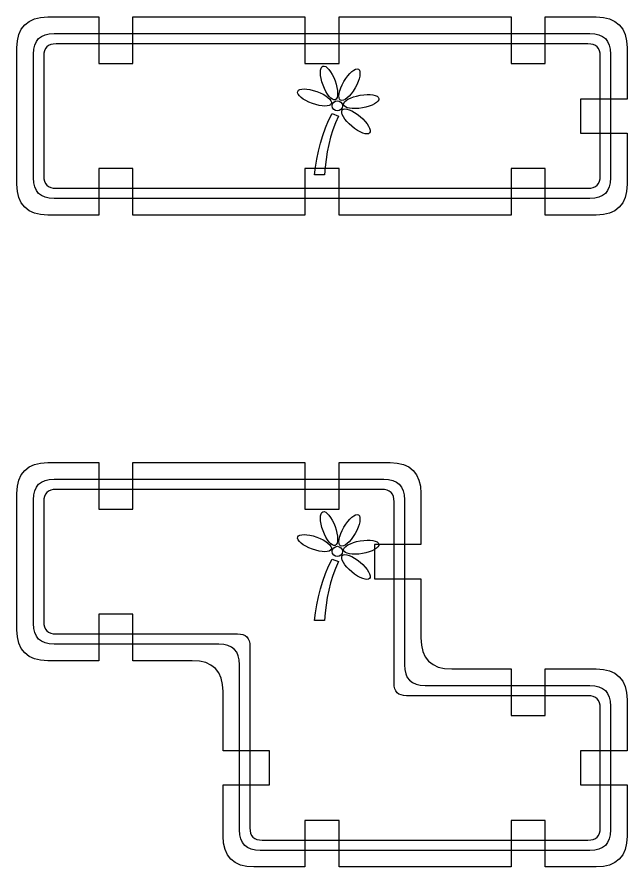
# Model space of a CAD drawing. Extents: x 4 to 296, y 4 to 580.
# Drawn here: x 4 to 63.2, y 497.4 to 579.8 of the extents above; entities that cross this region are included whole.
import ezdxf

# ---------------------------------------------------------------- set-up
doc = ezdxf.new("R2010")
doc.units = 0
doc.layers.add('CUT', color=1, linetype='CONTINUOUS')
doc.layers.add('RASTER', color=7, linetype='CONTINUOUS')

msp = doc.modelspace()

# ---------------------------------------------------------------- linework, layer by layer
at = {"layer": 'CUT'}
for points in [[(4, 576.8), (4.047, 577.503), (4.188, 578.113), (4.422, 578.628), (4.75, 579.05), (5.172, 579.378), (5.687, 579.613), (6.297, 579.753), (7, 579.8), (11.95, 579.8), (11.95, 575.3), (15.25, 575.3), (15.25, 579.8), (31.95, 579.8), (31.95, 575.3), (35.25, 575.3), (35.25, 579.8), (51.95, 579.8), (51.95, 575.3), (55.25, 575.3), (55.25, 579.8), (60.2, 579.8), (60.903, 579.753), (61.512, 579.613), (62.028, 579.378), (62.45, 579.05), (62.778, 578.628), (63.012, 578.113), (63.153, 577.503), (63.2, 576.8), (63.2, 571.85), (58.7, 571.85), (58.7, 568.55), (63.2, 568.55), (63.2, 563.6), (63.153, 562.897), (63.013, 562.287), (62.778, 561.772), (62.45, 561.35), (62.028, 561.022), (61.513, 560.787), (60.903, 560.647), (60.2, 560.6), (55.25, 560.6), (55.25, 565.1), (51.95, 565.1), (51.95, 560.6), (35.25, 560.6), (35.25, 565.1), (31.95, 565.1), (31.95, 560.6), (15.25, 560.6), (15.25, 565.1), (11.95, 565.1), (11.95, 560.6), (7, 560.6), (6.297, 560.647), (5.688, 560.787), (5.172, 561.022), (4.75, 561.35), (4.422, 561.772), (4.188, 562.287), (4.047, 562.897), (4, 563.6)], [(4, 533.6), (4.047, 534.303), (4.188, 534.912), (4.422, 535.428), (4.75, 535.85), (5.172, 536.178), (5.688, 536.412), (6.297, 536.553), (7, 536.6), (11.95, 536.6), (11.95, 532.1), (15.25, 532.1), (15.25, 536.6), (31.95, 536.6), (31.95, 532.1), (35.25, 532.1), (35.25, 536.6), (40.2, 536.6), (40.903, 536.553), (41.513, 536.412), (42.028, 536.178), (42.45, 535.85), (42.778, 535.428), (43.013, 534.912), (43.153, 534.303), (43.2, 533.6), (43.2, 528.65), (38.7, 528.65), (38.7, 525.35), (43.2, 525.35), (43.2, 519.6), (43.247, 518.897), (43.388, 518.287), (43.622, 517.772), (43.95, 517.35), (44.372, 517.022), (44.888, 516.787), (45.497, 516.647), (46.2, 516.6), (51.95, 516.6), (51.95, 512.1), (55.25, 512.1), (55.25, 516.6), (60.2, 516.6), (60.903, 516.553), (61.513, 516.412), (62.028, 516.178), (62.45, 515.85), (62.778, 515.428), (63.013, 514.912), (63.153, 514.303), (63.2, 513.6), (63.2, 508.65), (58.7, 508.65), (58.7, 505.35), (63.2, 505.35), (63.2, 500.4), (63.153, 499.697), (63.013, 499.088), (62.778, 498.572), (62.45, 498.15), (62.028, 497.822), (61.513, 497.588), (60.903, 497.447), (60.2, 497.4), (55.25, 497.4), (55.25, 501.9), (51.95, 501.9), (51.95, 497.4), (35.25, 497.4), (35.25, 501.9), (31.95, 501.9), (31.95, 497.4), (27, 497.4), (26.297, 497.447), (25.688, 497.588), (25.172, 497.822), (24.75, 498.15), (24.422, 498.572), (24.188, 499.088), (24.047, 499.697), (24, 500.4), (24, 505.35), (28.5, 505.35), (28.5, 508.65), (24, 508.65), (24, 514.4), (23.953, 515.103), (23.813, 515.713), (23.578, 516.228), (23.25, 516.65), (22.828, 516.978), (22.313, 517.213), (21.703, 517.353), (21, 517.4), (15.25, 517.4), (15.25, 521.9), (11.95, 521.9), (11.95, 517.4), (7, 517.4), (6.297, 517.447), (5.688, 517.588), (5.172, 517.822), (4.75, 518.15), (4.422, 518.572), (4.188, 519.088), (4.047, 519.697), (4, 520.4)]]:
    msp.add_lwpolyline(points, close=True, dxfattribs=at)
at = {"layer": 'RASTER'}
for points in [[(5.6, 576.2), (5.631, 576.669), (5.725, 577.075), (5.881, 577.419), (6.1, 577.7), (6.381, 577.919), (6.725, 578.075), (7.131, 578.169), (7.6, 578.2), (59.6, 578.2), (60.069, 578.169), (60.475, 578.075), (60.819, 577.919), (61.1, 577.7), (61.319, 577.419), (61.475, 577.075), (61.569, 576.669), (61.6, 576.2), (61.6, 564.2), (61.569, 563.731), (61.475, 563.325), (61.319, 562.981), (61.1, 562.7), (60.819, 562.481), (60.475, 562.325), (60.069, 562.231), (59.6, 562.2), (7.6, 562.2), (7.131, 562.231), (6.725, 562.325), (6.381, 562.481), (6.1, 562.7), (5.881, 562.981), (5.725, 563.325), (5.631, 563.731), (5.6, 564.2)], [(6.6, 576), (6.6, 564.4), (6.619, 564.119), (6.675, 563.875), (6.769, 563.669), (6.9, 563.5), (7.069, 563.369), (7.275, 563.275), (7.519, 563.219), (7.8, 563.2), (59.4, 563.2), (59.681, 563.219), (59.925, 563.275), (60.131, 563.369), (60.3, 563.5), (60.431, 563.669), (60.525, 563.875), (60.581, 564.119), (60.6, 564.4), (60.6, 576), (60.581, 576.281), (60.525, 576.525), (60.431, 576.731), (60.3, 576.9), (60.131, 577.031), (59.925, 577.125), (59.681, 577.181), (59.4, 577.2), (7.8, 577.2), (7.519, 577.181), (7.275, 577.125), (7.069, 577.031), (6.9, 576.9), (6.769, 576.731), (6.675, 576.525), (6.619, 576.281), (6.6, 576)], [(33.688, 575.037), (33.818, 575.047), (33.962, 574.992), (34.116, 574.877), (34.274, 574.709), (34.433, 574.494), (34.588, 574.236), (34.733, 573.942), (34.865, 573.618), (34.973, 573.285), (35.05, 572.966), (35.097, 572.67), (35.114, 572.402), (35.1, 572.172), (35.056, 571.985), (34.981, 571.85), (34.876, 571.775), (34.746, 571.765), (34.603, 571.82), (34.449, 571.935), (34.29, 572.102), (34.131, 572.318), (33.976, 572.576), (33.831, 572.869), (33.7, 573.194), (33.592, 573.527), (33.514, 573.846), (33.467, 574.142), (33.45, 574.409), (33.464, 574.64), (33.508, 574.826), (33.583, 574.961), (33.688, 575.037)], [(37.134, 574.736), (37.225, 574.643), (37.275, 574.497), (37.286, 574.306), (37.259, 574.076), (37.197, 573.816), (37.099, 573.532), (36.967, 573.232), (36.803, 572.922), (36.617, 572.626), (36.423, 572.362), (36.226, 572.135), (36.032, 571.95), (35.846, 571.812), (35.675, 571.726), (35.524, 571.697), (35.398, 571.729), (35.307, 571.822), (35.257, 571.968), (35.246, 572.159), (35.273, 572.388), (35.335, 572.649), (35.433, 572.933), (35.565, 573.233), (35.729, 573.542), (35.915, 573.839), (36.109, 574.103), (36.306, 574.33), (36.5, 574.515), (36.686, 574.652), (36.857, 574.738), (37.008, 574.768), (37.134, 574.736)], [(31.243, 572.592), (31.319, 572.697), (31.454, 572.772), (31.64, 572.816), (31.871, 572.83), (32.138, 572.813), (32.434, 572.766), (32.753, 572.688), (33.086, 572.58), (33.411, 572.449), (33.704, 572.304), (33.962, 572.149), (34.178, 571.99), (34.345, 571.831), (34.46, 571.677), (34.515, 571.534), (34.505, 571.404), (34.43, 571.299), (34.295, 571.224), (34.108, 571.18), (33.878, 571.166), (33.61, 571.183), (33.314, 571.23), (32.995, 571.307), (32.662, 571.415), (32.338, 571.547), (32.044, 571.692), (31.786, 571.847), (31.571, 572.006), (31.403, 572.164), (31.288, 572.318), (31.233, 572.462), (31.243, 572.592)], [(39.118, 571.903), (39.105, 571.773), (39.025, 571.641), (38.886, 571.51), (38.693, 571.383), (38.453, 571.263), (38.173, 571.156), (37.858, 571.064), (37.516, 570.991), (37.169, 570.942), (36.842, 570.921), (36.542, 570.926), (36.275, 570.956), (36.051, 571.01), (35.875, 571.086), (35.755, 571.183), (35.699, 571.3), (35.712, 571.429), (35.791, 571.561), (35.93, 571.693), (36.123, 571.82), (36.363, 571.939), (36.644, 572.046), (36.958, 572.139), (37.301, 572.212), (37.647, 572.26), (37.974, 572.281), (38.275, 572.276), (38.541, 572.246), (38.766, 572.192), (38.942, 572.117), (39.061, 572.019), (39.118, 571.903)], [(32.856, 564.496), (32.961, 565.25), (33.092, 566.019), (33.253, 566.793), (33.445, 567.565), (33.672, 568.325), (33.937, 569.065), (34.243, 569.775), (34.592, 570.448), (35.212, 570.2), (34.909, 569.538), (34.65, 568.855), (34.432, 568.155), (34.251, 567.441), (34.105, 566.715), (33.991, 565.98), (33.907, 565.24), (33.848, 564.496)], [(38.223, 568.562), (38.115, 568.489), (37.963, 568.465), (37.773, 568.487), (37.551, 568.553), (37.306, 568.66), (37.043, 568.806), (36.77, 568.987), (36.494, 569.203), (36.234, 569.437), (36.008, 569.674), (35.819, 569.908), (35.671, 570.131), (35.567, 570.337), (35.512, 570.521), (35.51, 570.675), (35.563, 570.793), (35.67, 570.867), (35.823, 570.891), (36.013, 570.868), (36.234, 570.802), (36.48, 570.695), (36.742, 570.55), (37.015, 570.368), (37.291, 570.153), (37.551, 569.918), (37.778, 569.681), (37.967, 569.448), (38.115, 569.224), (38.218, 569.018), (38.273, 568.834), (38.276, 568.68), (38.223, 568.562)], [(5.6, 533), (5.631, 533.469), (5.725, 533.875), (5.881, 534.219), (6.1, 534.5), (6.381, 534.719), (6.725, 534.875), (7.131, 534.969), (7.6, 535), (39.6, 535), (40.069, 534.969), (40.475, 534.875), (40.819, 534.719), (41.1, 534.5), (41.319, 534.219), (41.475, 533.875), (41.569, 533.469), (41.6, 533), (41.6, 517), (41.631, 516.531), (41.725, 516.125), (41.881, 515.781), (42.1, 515.5), (42.381, 515.281), (42.725, 515.125), (43.131, 515.031), (43.6, 515), (59.6, 515), (60.069, 514.969), (60.475, 514.875), (60.819, 514.719), (61.1, 514.5), (61.319, 514.219), (61.475, 513.875), (61.569, 513.469), (61.6, 513), (61.6, 501), (61.569, 500.531), (61.475, 500.125), (61.319, 499.781), (61.1, 499.5), (60.819, 499.281), (60.475, 499.125), (60.069, 499.031), (59.6, 499), (27.6, 499), (27.131, 499.031), (26.725, 499.125), (26.381, 499.281), (26.1, 499.5), (25.881, 499.781), (25.725, 500.125), (25.631, 500.531), (25.6, 501), (25.6, 517), (25.569, 517.469), (25.475, 517.875), (25.319, 518.219), (25.1, 518.5), (24.819, 518.719), (24.475, 518.875), (24.069, 518.969), (23.6, 519), (7.6, 519), (7.131, 519.031), (6.725, 519.125), (6.381, 519.281), (6.1, 519.5), (5.881, 519.781), (5.725, 520.125), (5.631, 520.531), (5.6, 521)], [(6.6, 532.8), (6.6, 521.2), (6.619, 520.919), (6.675, 520.675), (6.769, 520.469), (6.9, 520.3), (7.069, 520.169), (7.275, 520.075), (7.519, 520.019), (7.8, 520), (25.4, 520), (25.681, 519.981), (25.925, 519.925), (26.131, 519.831), (26.3, 519.7), (26.431, 519.531), (26.525, 519.325), (26.581, 519.081), (26.6, 518.8), (26.6, 501.2), (26.619, 500.919), (26.675, 500.675), (26.769, 500.469), (26.9, 500.3), (27.069, 500.169), (27.275, 500.075), (27.519, 500.019), (27.8, 500), (59.4, 500), (59.681, 500.019), (59.925, 500.075), (60.131, 500.169), (60.3, 500.3), (60.431, 500.469), (60.525, 500.675), (60.581, 500.919), (60.6, 501.2), (60.6, 512.8), (60.581, 513.081), (60.525, 513.325), (60.431, 513.531), (60.3, 513.7), (60.131, 513.831), (59.925, 513.925), (59.681, 513.981), (59.4, 514), (41.8, 514), (41.519, 514.019), (41.275, 514.075), (41.069, 514.169), (40.9, 514.3), (40.769, 514.469), (40.675, 514.675), (40.619, 514.919), (40.6, 515.2), (40.6, 532.8), (40.581, 533.081), (40.525, 533.325), (40.431, 533.531), (40.3, 533.7), (40.131, 533.831), (39.925, 533.925), (39.681, 533.981), (39.4, 534), (7.8, 534), (7.519, 533.981), (7.275, 533.925), (7.069, 533.831), (6.9, 533.7), (6.769, 533.531), (6.675, 533.325), (6.619, 533.081), (6.6, 532.8)], [(33.688, 531.837), (33.818, 531.847), (33.962, 531.792), (34.116, 531.677), (34.274, 531.509), (34.433, 531.294), (34.588, 531.036), (34.733, 530.742), (34.865, 530.418), (34.973, 530.085), (35.05, 529.766), (35.097, 529.47), (35.114, 529.202), (35.1, 528.972), (35.056, 528.785), (34.981, 528.65), (34.876, 528.575), (34.746, 528.565), (34.603, 528.62), (34.449, 528.735), (34.29, 528.902), (34.131, 529.118), (33.976, 529.376), (33.831, 529.669), (33.7, 529.994), (33.592, 530.327), (33.514, 530.646), (33.467, 530.942), (33.45, 531.209), (33.464, 531.44), (33.508, 531.626), (33.583, 531.761), (33.688, 531.837)], [(37.134, 531.536), (37.225, 531.443), (37.275, 531.297), (37.286, 531.106), (37.259, 530.876), (37.197, 530.616), (37.099, 530.332), (36.967, 530.032), (36.803, 529.722), (36.617, 529.426), (36.423, 529.162), (36.226, 528.935), (36.032, 528.75), (35.846, 528.612), (35.675, 528.526), (35.524, 528.497), (35.398, 528.529), (35.307, 528.622), (35.257, 528.768), (35.246, 528.959), (35.273, 529.188), (35.335, 529.449), (35.433, 529.733), (35.565, 530.033), (35.729, 530.342), (35.915, 530.639), (36.109, 530.903), (36.306, 531.13), (36.5, 531.315), (36.686, 531.452), (36.857, 531.538), (37.008, 531.568), (37.134, 531.536)], [(31.243, 529.392), (31.319, 529.497), (31.454, 529.572), (31.64, 529.616), (31.871, 529.63), (32.138, 529.613), (32.434, 529.566), (32.753, 529.488), (33.086, 529.38), (33.411, 529.249), (33.704, 529.104), (33.962, 528.949), (34.178, 528.79), (34.345, 528.631), (34.46, 528.477), (34.515, 528.334), (34.505, 528.204), (34.43, 528.099), (34.295, 528.024), (34.108, 527.98), (33.878, 527.966), (33.61, 527.983), (33.314, 528.03), (32.995, 528.107), (32.662, 528.215), (32.338, 528.347), (32.044, 528.492), (31.786, 528.647), (31.571, 528.806), (31.403, 528.964), (31.288, 529.118), (31.233, 529.262), (31.243, 529.392)], [(39.118, 528.703), (39.105, 528.573), (39.025, 528.441), (38.886, 528.31), (38.693, 528.183), (38.453, 528.063), (38.173, 527.956), (37.858, 527.864), (37.516, 527.791), (37.169, 527.742), (36.842, 527.721), (36.542, 527.726), (36.275, 527.756), (36.051, 527.81), (35.875, 527.886), (35.755, 527.983), (35.699, 528.1), (35.712, 528.229), (35.791, 528.361), (35.93, 528.493), (36.123, 528.62), (36.363, 528.739), (36.644, 528.846), (36.958, 528.939), (37.301, 529.012), (37.647, 529.06), (37.974, 529.081), (38.275, 529.076), (38.541, 529.046), (38.766, 528.992), (38.942, 528.917), (39.061, 528.819), (39.118, 528.703)], [(38.223, 525.362), (38.115, 525.289), (37.963, 525.265), (37.773, 525.287), (37.551, 525.353), (37.306, 525.46), (37.043, 525.606), (36.77, 525.787), (36.494, 526.003), (36.234, 526.237), (36.008, 526.474), (35.819, 526.708), (35.671, 526.931), (35.567, 527.137), (35.512, 527.321), (35.51, 527.475), (35.563, 527.593), (35.67, 527.667), (35.823, 527.691), (36.013, 527.668), (36.234, 527.602), (36.48, 527.495), (36.742, 527.35), (37.015, 527.168), (37.291, 526.953), (37.551, 526.718), (37.778, 526.481), (37.967, 526.248), (38.115, 526.024), (38.218, 525.818), (38.273, 525.634), (38.276, 525.48), (38.223, 525.362)], [(32.856, 521.296), (32.961, 522.05), (33.092, 522.819), (33.253, 523.593), (33.445, 524.365), (33.672, 525.125), (33.937, 525.865), (34.243, 526.575), (34.592, 527.248), (35.212, 527), (34.909, 526.338), (34.65, 525.655), (34.432, 524.955), (34.251, 524.241), (34.105, 523.515), (33.991, 522.78), (33.907, 522.04), (33.848, 521.296)]]:
    msp.add_lwpolyline(points, close=True, dxfattribs=at)
for centre in [(35.088, 571.192), (35.088, 527.992)]:
    msp.add_circle(centre, 0.496, dxfattribs=at)

doc.saveas('drawing.dxf')
